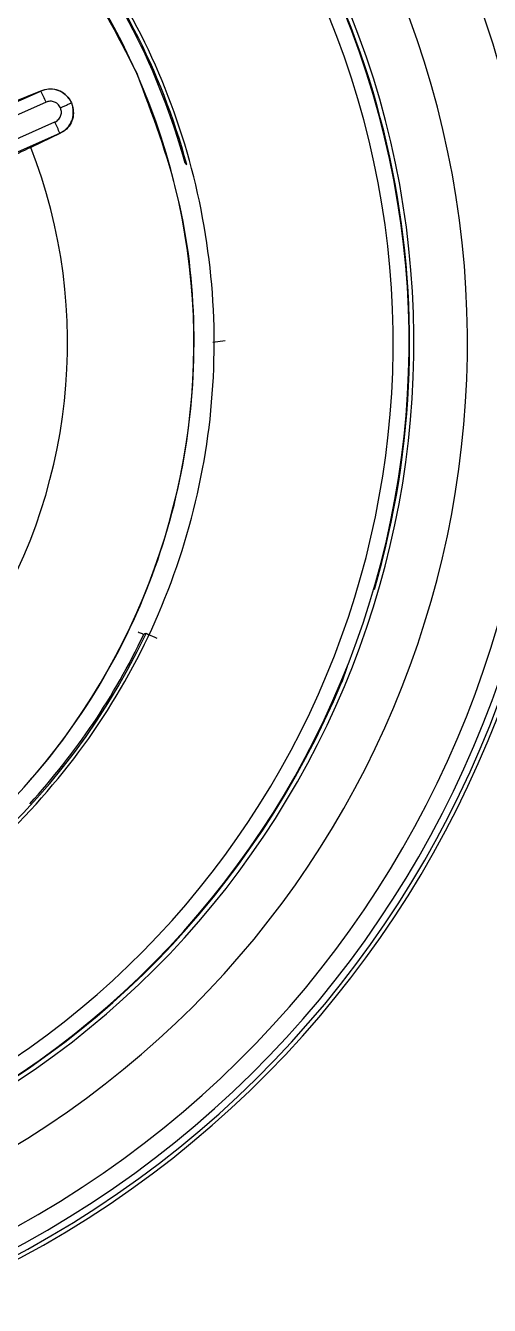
# Model space of a CAD drawing. Extents: x 939 to 1039, y 781 to 934.
# Drawn here: x 954.404 to 954.85, y 853.052 to 854.284 of the extents above; entities that cross this region are included whole.
import ezdxf

# ---------------------------------------------------------------- set-up
doc = ezdxf.new("R2010")
doc.units = 0
doc.header["$MEASUREMENT"] = 0
doc.layers.add('1', color=4, linetype='Continuous')

# ---------------------------------------------------------------- blocks, each defined once
blk = doc.blocks.new('Envoy')
at = {"layer": '1', "color": 3, "linetype": 'Continuous', "lineweight": 25}
for p, q in [((15.8574, 55.0637), (15.8571, 55.0636)), ((15.7651, 55.0468), (15.372, 54.8724)), ((15.7364, 55.0353), (15.7649, 55.0471)), ((15.7651, 55.0468), (15.7649, 55.0471)), ((15.77, 55.0361), (15.377, 54.8617)), ((15.7921, 55.0394), (15.7943, 55.0354)), ((15.7943, 55.0354), (15.7957, 55.0311)), ((15.3851, 54.8433), (15.7785, 55.017)), ((15.3897, 54.8324), (15.7831, 55.0061)), ((15.7832, 55.0058), (15.7552, 54.9926)), ((15.7832, 55.0058), (15.7831, 55.0061)), ((15.9037, 54.9773), (15.9052, 54.9762)), ((15.9303, 54.8049), (15.9421, 54.8065)), ((16.0596, 54.4927), (16.0544, 54.4779))]:
    blk.add_line(p, q, dxfattribs=at)
at = {"layer": '1', "color": 3, "linetype": 'Continuous', "lineweight": 25, "flags": 128}
for points in [[(15.8585, 54.5262), (15.8595, 54.5257), (15.8605, 54.5253), (15.8615, 54.5248), (15.8623, 54.5245), (15.8629, 54.5241), (15.8634, 54.5239), (15.8637, 54.5238), (15.8639, 54.5237)], [(15.866, 54.5247), (15.8648, 54.5242), (15.8639, 54.5237)], [(15.8767, 54.5197), (15.8747, 54.5207), (15.8727, 54.5216), (15.8709, 54.5225), (15.8692, 54.5232), (15.8679, 54.5238), (15.8669, 54.5243), (15.8663, 54.5246), (15.866, 54.5247)]]:
    blk.add_lwpolyline(points, dxfattribs=at)
at = {"layer": '1', "color": 3, "linetype": 'Continuous', "lineweight": 25}
for centre, radius, start, end in [((15.2712, 54.8042), 1, 293.8743, 113.8743), ((15.2712, 54.8042), 0.9895, 297.4071, 117.4071), ((15.2712, 54.8042), 0.972, 297.4071, 117.4071), ((15.2712, 54.8042), 0.9039, 297.7507, 117.4071), ((15.2712, 54.8042), 0.8524, 297.7507, 117.4071), ((15.2712, 54.8042), 0.8477, 293.8743, 113.5195), ((15.2712, 54.8042), 0.8484, 343.7663, 97.3824), ((15.2712, 54.8042), 0.8324, 293.8743, 113.5195), ((15.2712, 54.8042), 0.6408, 23.8743, 113.8743), ((15.2712, 54.8042), 0.9961, 297.4071, 27.4071), ((15.2712, 54.8042), 0.6557, 15.2992, 39.3648), ((15.2712, 54.8042), 0.6569, 15.1728, 39.4794), ((15.2712, 54.8042), 0.6408, 293.8743, 23.8743), ((15.5915, 54.9598), 0.1941, 23.1391, 26.6213), ((15.6023, 54.9363), 0.1938, 21.1291, 24.6179), ((15.2712, 54.8042), 0.5194, 326.407, 21.2677), ((15.2712, 54.8042), 0.6573, 281.8189, 334.8328), ((15.2712, 54.8042), 0.6557, 317.4486, 334.6708), ((15.2712, 54.8042), 0.8484, 293.8743, 337.3824)]:
    blk.add_arc(centre, radius, start, end, dxfattribs=at)
for points, knots in [([(15.5385, 54.2003), (15.577, 54.22), (15.6541, 54.2595), (15.7522, 54.3459), (15.8326, 54.4482), (15.8912, 54.5647), (15.9261, 54.6902), (15.9357, 54.8202), (15.9198, 54.9495), (15.879, 55.0733), (15.8149, 55.1867), (15.7298, 55.2854), (15.6271, 55.3657), (15.5108, 55.4243), (15.3851, 55.4592), (15.2553, 55.4685), (15.1254, 55.454), (15.0444, 55.4235), (15.0038, 55.4082)], [0, 0, 0, 0, 0.0625, 0.125, 0.1875, 0.25, 0.3125, 0.375, 0.4375, 0.5, 0.5625, 0.625, 0.6875, 0.75, 0.8125, 0.875001, 0.9375, 1, 1, 1, 1]), ([(15.8574, 55.0637), (15.8383, 55.1011), (15.7999, 55.1759), (15.7161, 55.2712), (15.6168, 55.3492), (15.5037, 55.4061), (15.3818, 55.44), (15.2558, 55.449), (15.1297, 55.4349), (15.051, 55.4053), (15.0117, 55.3905)], [0, 0, 0, 0, 0.125, 0.25, 0.375, 0.499999, 0.624999, 0.750001, 0.875001, 1, 1, 1, 1]), ([(15.5306, 54.218), (15.5681, 54.2371), (15.6429, 54.2755), (15.7381, 54.3593), (15.8162, 54.4586), (15.873, 54.5717), (15.9069, 54.6936), (15.916, 54.8196), (15.9018, 54.9457), (15.8722, 55.0244), (15.8574, 55.0637)], [0, 0, 0, 0, 0.124999, 0.249999, 0.374999, 0.499999, 0.625, 0.75, 0.875, 1, 1, 1, 1]), ([(15.7649, 55.0471), (15.7674, 55.0479), (15.7723, 55.0494), (15.78, 55.0484), (15.7871, 55.0451), (15.7904, 55.0413), (15.7921, 55.0394)], [0, 0, 0, 0, 0.259493, 0.5135247, 0.7608083, 1, 1, 1, 1]), ([(15.7921, 55.0394), (15.7904, 55.0413), (15.7871, 55.0451), (15.78, 55.0483), (15.7723, 55.0492), (15.7675, 55.0476), (15.7651, 55.0468)], [0, 0, 0, 0, 0.25005, 0.500104, 0.750086, 1, 1, 1, 1]), ([(15.7837, 55.0307), (15.7829, 55.0321), (15.7813, 55.0347), (15.7774, 55.0367), (15.7735, 55.0372), (15.7712, 55.0365), (15.77, 55.0361)], [0, 0, 0, 0, 0.28094, 0.5603, 0.780683, 1, 1, 1, 1]), ([(15.7837, 55.0307), (15.7846, 55.0311), (15.7867, 55.032), (15.7893, 55.0332), (15.7914, 55.0341), (15.7929, 55.0348), (15.7939, 55.0353), (15.7942, 55.0354), (15.7943, 55.0354)], [0, 0, 0, 0, 0.1642073, 0.3920764, 0.5297577, 0.680119, 0.8387198, 1, 1, 1, 1]), ([(15.7785, 55.017), (15.7798, 55.0178), (15.7825, 55.0194), (15.7844, 55.0233), (15.7849, 55.0273), (15.7841, 55.0296), (15.7837, 55.0307)], [0, 0, 0, 0, 0.282473, 0.561893, 0.778085, 1, 1, 1, 1]), ([(15.7831, 55.0061), (15.7853, 55.0074), (15.7897, 55.0099), (15.7942, 55.0162), (15.7966, 55.0235), (15.796, 55.0286), (15.7957, 55.0311)], [0, 0, 0, 0, 0.2499612, 0.4999625, 0.7499671, 1, 1, 1, 1]), ([(15.7957, 55.0311), (15.796, 55.0285), (15.7967, 55.0235), (15.7943, 55.0161), (15.7898, 55.0097), (15.7855, 55.0071), (15.7832, 55.0058)], [0, 0, 0, 0, 0.243212, 0.488262, 0.739108, 1, 1, 1, 1]), ([(15.7552, 54.9926), (15.739, 54.9849), (15.7057, 54.9689), (15.6804, 54.956), (15.6675, 54.9493)], [0, 0, 0, 0, 0.487201, 1, 1, 1, 1]), ([(16.4199, 53.6653), (16.361, 53.6124), (16.2431, 53.5065), (16.0392, 53.3826), (15.8209, 53.2876), (15.5906, 53.2262), (15.3538, 53.1985), (15.1156, 53.2057), (14.8811, 53.2471), (14.655, 53.3217), (14.4422, 53.4287), (14.247, 53.5654), (14.0737, 53.7291), (13.9266, 53.9165), (13.8081, 54.1232), (13.7223, 54.3452), (13.6677, 54.5775), (13.6608, 54.7358), (13.6574, 54.8149)], [0, 0, 0, 0, 0.0624654, 0.12494, 0.1874213, 0.2500087, 0.3125186, 0.3750505, 0.4375626, 0.5000003, 0.56246, 0.6250398, 0.6875858, 0.7500781, 0.8125909, 0.8750579, 0.9375333, 1, 1, 1, 1])]:
    blk.add_open_spline(points, degree=3, knots=knots, dxfattribs=at)

msp = doc.modelspace()

# ---------------------------------------------------------------- block references
at = {"layer": '1'}
msp.add_blockref('Envoy', (938.6538, 799.1744), dxfattribs=at)

doc.saveas('drawing.dxf')
